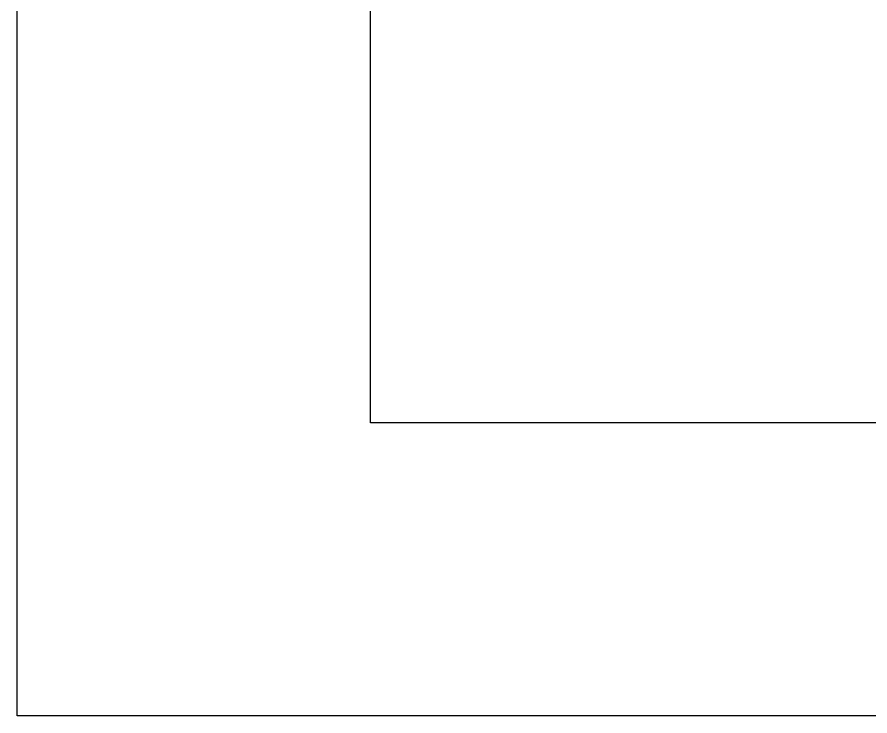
# Model space of a CAD drawing. Header units: metres. Extents: x 1610 to 5629, y 732 to 3974.
# Drawn here: x 1615.7175 to 1615.8828, y 731.8681 to 732.0034 of the extents above; entities that cross this region are included whole.
import ezdxf

# ---------------------------------------------------------------- set-up
doc = ezdxf.new("R2010")
doc.units = ezdxf.units.M
doc.header["$MEASUREMENT"] = 0
doc.layers.add('BLK_2_FLR_0_URINAL', color=235, linetype='Continuous')
doc.layers.add('BLK_2_FLR_0_WASH', color=60, linetype='Continuous')

msp = doc.modelspace()

# ---------------------------------------------------------------- linework, layer by layer
at = {"layer": 'BLK_2_FLR_0_URINAL', "ltscale": 400}
msp.add_lwpolyline([(1615.71753, 732.47098), (1620.23753, 732.47068), (1620.23753, 731.86808), (1620.23753, 731.86808), (1620.23753, 731.86808), (1615.71753, 731.86808)], close=True, dxfattribs=at)
msp.add_lwpolyline([(1615.71753, 732.47098), (1620.23753, 732.47068), (1620.23753, 731.86808), (1620.23753, 731.86808), (1620.23753, 731.86808), (1615.71753, 731.86808)], close=True, dxfattribs=at)
msp.add_lwpolyline([(1615.71753, 732.47098), (1620.23753, 732.47068), (1620.23753, 731.86808), (1620.23753, 731.86808), (1620.23753, 731.86808), (1615.71753, 731.86808)], close=True, dxfattribs=at)
msp.add_lwpolyline([(1615.71753, 732.47098), (1620.23753, 732.47068), (1620.23753, 731.86808), (1620.23753, 731.86808), (1620.23753, 731.86808), (1615.71753, 731.86808)], close=True, dxfattribs=at)
msp.add_lwpolyline([(1615.71753, 732.47098), (1620.23753, 732.47068), (1620.23753, 731.86808), (1620.23753, 731.86808), (1620.23753, 731.86808), (1615.71753, 731.86808)], close=True, dxfattribs=at)
msp.add_lwpolyline([(1615.71753, 732.47098), (1620.23753, 732.47068), (1620.23753, 731.86808), (1620.23753, 731.86808), (1620.23753, 731.86808), (1615.71753, 731.86808)], close=True, dxfattribs=at)
msp.add_lwpolyline([(1615.71753, 732.47098), (1620.23753, 732.47068), (1620.23753, 731.86808), (1620.23753, 731.86808), (1620.23753, 731.86808), (1615.71753, 731.86808)], close=True, dxfattribs=at)
msp.add_lwpolyline([(1615.71753, 732.47098), (1620.23753, 732.47068), (1620.23753, 731.86808), (1620.23753, 731.86808), (1620.23753, 731.86808), (1615.71753, 731.86808)], close=True, dxfattribs=at)
msp.add_lwpolyline([(1615.71753, 732.47098), (1620.23753, 732.47068), (1620.23753, 731.86808), (1620.23753, 731.86808), (1620.23753, 731.86808), (1615.71753, 731.86808)], close=True, dxfattribs=at)
msp.add_lwpolyline([(1615.71753, 732.47098), (1620.23753, 732.47068), (1620.23753, 731.86808), (1620.23753, 731.86808), (1620.23753, 731.86808), (1615.71753, 731.86808)], close=True, dxfattribs=at)
msp.add_lwpolyline([(1615.71753, 732.47098), (1620.23753, 732.47068), (1620.23753, 731.86808), (1620.23753, 731.86808), (1620.23753, 731.86808), (1615.71753, 731.86808)], close=True, dxfattribs=at)
msp.add_lwpolyline([(1615.71753, 732.47098), (1620.23753, 732.47068), (1620.23753, 731.86808), (1620.23753, 731.86808), (1620.23753, 731.86808), (1615.71753, 731.86808)], close=True, dxfattribs=at)
msp.add_lwpolyline([(1615.71753, 732.47098), (1620.23753, 732.47068), (1620.23753, 731.86808), (1620.23753, 731.86808), (1620.23753, 731.86808), (1615.71753, 731.86808)], close=True, dxfattribs=at)
msp.add_lwpolyline([(1615.71753, 732.47098), (1620.23753, 732.47068), (1620.23753, 731.86808), (1620.23753, 731.86808), (1620.23753, 731.86808), (1615.71753, 731.86808)], close=True, dxfattribs=at)
at = {"layer": 'BLK_2_FLR_0_WASH', "color": 60}
msp.add_lwpolyline([(1615.9751, 732.22578), (1615.9751, 731.92485), (1615.78598, 731.92485), (1615.78598, 732.22578)], close=True, dxfattribs=at)
msp.add_lwpolyline([(1615.9751, 732.22578), (1615.9751, 731.92485), (1615.78598, 731.92485), (1615.78598, 732.22578)], close=True, dxfattribs=at)
msp.add_lwpolyline([(1615.9751, 732.22578), (1615.9751, 731.92485), (1615.78598, 731.92485), (1615.78598, 732.22578)], close=True, dxfattribs=at)
msp.add_lwpolyline([(1615.9751, 732.22578), (1615.9751, 731.92485), (1615.78598, 731.92485), (1615.78598, 732.22578)], close=True, dxfattribs=at)
msp.add_lwpolyline([(1615.9751, 732.22578), (1615.9751, 731.92485), (1615.78598, 731.92485), (1615.78598, 732.22578)], close=True, dxfattribs=at)
msp.add_lwpolyline([(1615.9751, 732.22578), (1615.9751, 731.92485), (1615.78598, 731.92485), (1615.78598, 732.22578)], close=True, dxfattribs=at)
msp.add_lwpolyline([(1615.9751, 732.22578), (1615.9751, 731.92485), (1615.78598, 731.92485), (1615.78598, 732.22578)], close=True, dxfattribs=at)
msp.add_lwpolyline([(1615.9751, 732.22578), (1615.9751, 731.92485), (1615.78598, 731.92485), (1615.78598, 732.22578)], close=True, dxfattribs=at)
msp.add_lwpolyline([(1615.9751, 732.22578), (1615.9751, 731.92485), (1615.78598, 731.92485), (1615.78598, 732.22578)], close=True, dxfattribs=at)
msp.add_lwpolyline([(1615.9751, 732.22578), (1615.9751, 731.92485), (1615.78598, 731.92485), (1615.78598, 732.22578)], close=True, dxfattribs=at)
msp.add_lwpolyline([(1615.9751, 732.22578), (1615.9751, 731.92485), (1615.78598, 731.92485), (1615.78598, 732.22578)], close=True, dxfattribs=at)
msp.add_lwpolyline([(1615.9751, 732.22578), (1615.9751, 731.92485), (1615.78598, 731.92485), (1615.78598, 732.22578)], close=True, dxfattribs=at)
msp.add_lwpolyline([(1615.9751, 732.22578), (1615.9751, 731.92485), (1615.78598, 731.92485), (1615.78598, 732.22578)], close=True, dxfattribs=at)
msp.add_lwpolyline([(1615.9751, 732.22578), (1615.9751, 731.92485), (1615.78598, 731.92485), (1615.78598, 732.22578)], close=True, dxfattribs=at)
at = {"layer": 'BLK_2_FLR_0_WASH', "color": 56}
msp.add_lwpolyline([(1615.9751, 732.22578), (1615.9751, 731.92485), (1615.78598, 731.92485), (1615.78598, 732.22578)], close=True, dxfattribs=at)
msp.add_lwpolyline([(1615.9751, 732.22578), (1615.9751, 731.92485), (1615.78598, 731.92485), (1615.78598, 732.22578)], close=True, dxfattribs=at)
msp.add_lwpolyline([(1615.9751, 732.22578), (1615.9751, 731.92485), (1615.78598, 731.92485), (1615.78598, 732.22578)], close=True, dxfattribs=at)
msp.add_lwpolyline([(1615.9751, 732.22578), (1615.9751, 731.92485), (1615.78598, 731.92485), (1615.78598, 732.22578)], close=True, dxfattribs=at)
msp.add_lwpolyline([(1615.9751, 732.22578), (1615.9751, 731.92485), (1615.78598, 731.92485), (1615.78598, 732.22578)], close=True, dxfattribs=at)
msp.add_lwpolyline([(1615.9751, 732.22578), (1615.9751, 731.92485), (1615.78598, 731.92485), (1615.78598, 732.22578)], close=True, dxfattribs=at)
msp.add_lwpolyline([(1615.9751, 732.22578), (1615.9751, 731.92485), (1615.78598, 731.92485), (1615.78598, 732.22578)], close=True, dxfattribs=at)
msp.add_lwpolyline([(1615.9751, 732.22578), (1615.9751, 731.92485), (1615.78598, 731.92485), (1615.78598, 732.22578)], close=True, dxfattribs=at)
msp.add_lwpolyline([(1615.9751, 732.22578), (1615.9751, 731.92485), (1615.78598, 731.92485), (1615.78598, 732.22578)], close=True, dxfattribs=at)
msp.add_lwpolyline([(1615.9751, 732.22578), (1615.9751, 731.92485), (1615.78598, 731.92485), (1615.78598, 732.22578)], close=True, dxfattribs=at)
msp.add_lwpolyline([(1615.9751, 732.22578), (1615.9751, 731.92485), (1615.78598, 731.92485), (1615.78598, 732.22578)], close=True, dxfattribs=at)
msp.add_lwpolyline([(1615.9751, 732.22578), (1615.9751, 731.92485), (1615.78598, 731.92485), (1615.78598, 732.22578)], close=True, dxfattribs=at)
msp.add_lwpolyline([(1615.9751, 732.22578), (1615.9751, 731.92485), (1615.78598, 731.92485), (1615.78598, 732.22578)], close=True, dxfattribs=at)
msp.add_lwpolyline([(1615.9751, 732.22578), (1615.9751, 731.92485), (1615.78598, 731.92485), (1615.78598, 732.22578)], close=True, dxfattribs=at)

doc.saveas('drawing.dxf')
